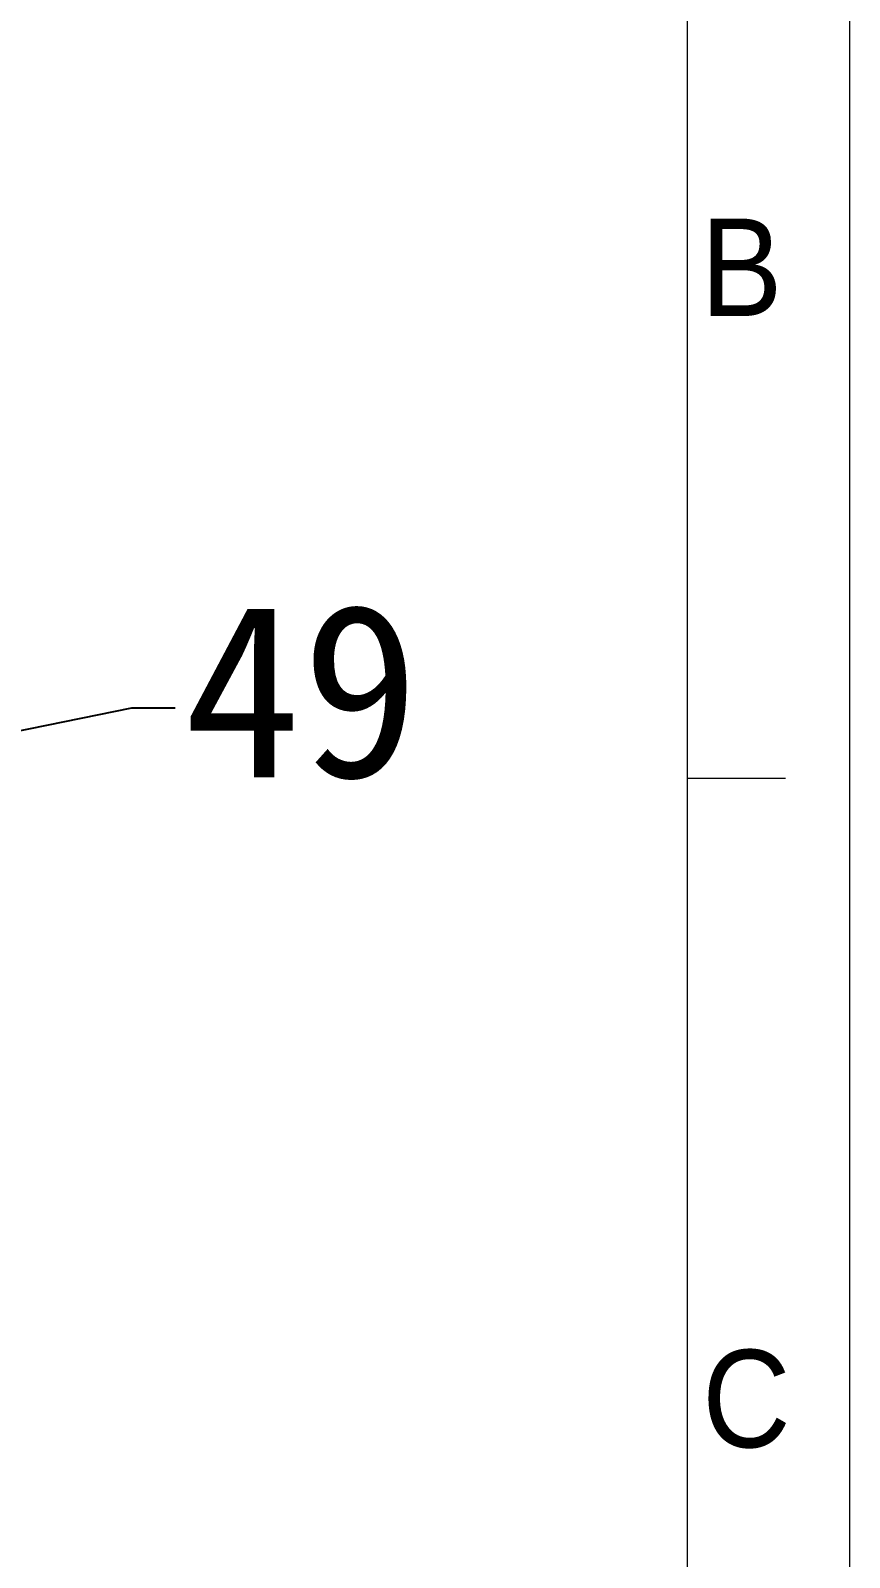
# Model space of a CAD drawing. Header units: millimetres. Extents: x 164 to 1164, y 133 to 906.
# Drawn here: x 572.1 to 610, y 304.8 to 375.3 of the extents above; entities that cross this region are included whole.
import ezdxf
from ezdxf import colors
from ezdxf.entities.mleader import LeaderData, LeaderLine
from ezdxf.math import Vec2, Vec3

# ---------------------------------------------------------------- set-up
doc = ezdxf.new("R2010")
doc.units = ezdxf.units.MM
for name, color, linetype in [('00侧挡板', 103, 'Continuous'), ('00点位图', 100, 'Continuous'), ('设计图框', 120, 'Continuous')]:
    doc.layers.add(name, color=color, linetype=linetype)
doc.styles.add('SLDTEXTSTYLE1', font='', dxfattribs={"width": 0.94})
doc.styles.get("Standard").update_dxf_attribs({"font": ''})
doc.styles.get('SLDTEXTSTYLE1').set_extended_font_data('SWIsop1')
doc.styles.get('Standard').set_extended_font_data('SimSun')

# ---------------------------------------------------------------- blocks, each defined once
blk = doc.blocks.new('YHD点位图')
at = {"layer": '00点位图', "color": 4, "linetype": 'Continuous', "lineweight": 18}
for p, q in [((1959.795, 1446.327), (1959.795, 1236.327)), ((1954.795, 1441.327), (1954.795, 1241.327)), ((1954.825, 1374.66), (1957.825, 1374.66))]:
    blk.add_line(p, q, dxfattribs=at)
at = {"layer": '00点位图', "color": 4, "linetype": 'Continuous', "lineweight": 0, "char_height": 3, "attachment_point": 1, "style": 'SLDTEXTSTYLE1'}
for s, insert in [('B', (1955.213, 1391.885)), ('C', (1955.259, 1357.055))]:
    blk.add_mtext(s, dxfattribs=dict(at, insert=insert))

msp = doc.modelspace()

# ---------------------------------------------------------------- block references
at = {"layer": '设计图框', "xscale": 1.5, "yscale": 1.5, "zscale": 1.5}
msp.add_blockref('YHD点位图', (-2329.706, -1721.224), dxfattribs=at)

# ---------------------------------------------------------------- leaders
at = {"layer": '00侧挡板'}
ml = msp.add_multileader_mtext('Standard', dxfattribs=at)
ml.set_content('49', color=256)
ml.set_leader_properties()
ml.build(insert=Vec2(0, 0))
ml.multileader.update_dxf_attribs({"dogleg_length": 2, "arrow_head_size": 6})
ctx = ml.context
ctx.base_point, ctx.char_height, ctx.arrow_head_size, ctx.landing_gap_size, ctx.plane_origin = Vec3(578.824, 344.005), 8, 6, 0.4, Vec3(545.26, 337.622)
notes = []
notes.append((ctx, [(0, (1, 1, 0), (576.824, 344.005), (1, 0), 2, [(0, [(545.26, 337.622)], 0, [])])]))
ctx.mtext.insert, ctx.mtext.defined_height, ctx.mtext.flow_direction = Vec3(579.224, 348.805), 0.4, 5
ml = msp.add_multileader_mtext('Standard', dxfattribs=at)
ml.set_content('1', color=256)
ml.set_leader_properties()
ml.build(insert=Vec2(0, 0))
ml.multileader.update_dxf_attribs({"dogleg_length": 2, "arrow_head_size": 6})
ctx = ml.context
ctx.base_point, ctx.char_height, ctx.arrow_head_size, ctx.landing_gap_size, ctx.plane_origin = Vec3(581.985, 296.957), 8, 6, 0.4, Vec3(545.374, 312.432)
notes.append((ctx, [(0, (1, 1, 0), (579.985, 296.957), (1, 0), 2, [(0, [(545.374, 312.432)], 0, [])])]))
ctx.mtext.insert, ctx.mtext.defined_height, ctx.mtext.flow_direction = Vec3(582.385, 301.757), 0.4, 5
for ctx, leaders in notes:
    for number, flags, end, landing, length, lines in leaders:
        leader = LeaderData()
        leader.index, (leader.has_last_leader_line, leader.has_dogleg_vector, leader.attachment_direction) = number, flags
        leader.last_leader_point, leader.dogleg_vector, leader.dogleg_length = Vec3(end), Vec3(landing), length
        for number, points, colour, breaks in lines:
            line = LeaderLine()
            line.index, line.vertices, line.color, line.breaks = number, Vec3.list(points), colors.encode_raw_color(colour), breaks
            leader.lines.append(line)
        ctx.leaders.append(leader)

doc.saveas('drawing.dxf')
